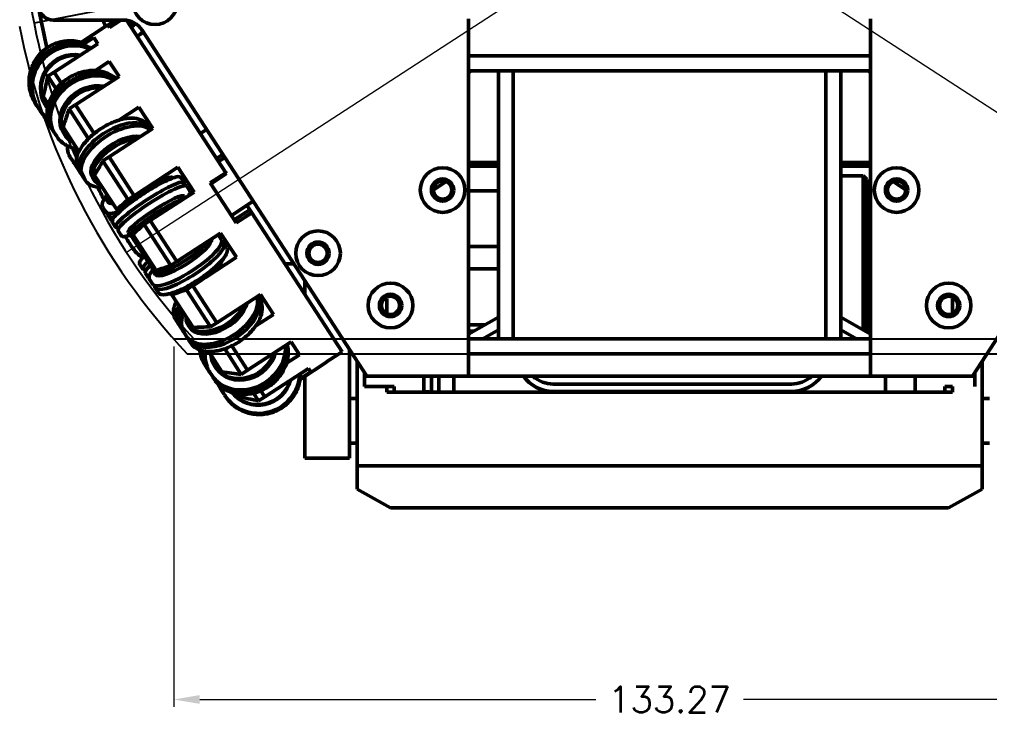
# Model space of a CAD drawing. Header units: millimetres. Extents: x 148 to 769, y 46 to 659.
# Drawn here: x 265.7 to 396.1, y 45.6 to 139.3 of the extents above; entities that cross this region are included whole.
import ezdxf

# ---------------------------------------------------------------- set-up
doc = ezdxf.new("R2010")
doc.units = ezdxf.units.MM
doc.layers.add('AM_5', color=3, linetype='Continuous', lineweight=15)
doc.layers.add('Visible (ISO)', color=1, linetype='Continuous', lineweight=50)
doc.styles.get("Standard").update_dxf_attribs({"font": 'ROMANS.SHX'})
doc.dimstyles.new('AM_ANSI$0', dxfattribs={"dimtxt": 3.5, "dimasz": 3.5, "dimexe": 1, "dimexo": 1, "dimgap": 1.5, "dimtad": 0, "dimtih": 1, "dimtoh": 1, "dimdsep": 46, "dimtxsty": 'Standard', "dimcen": 0, "dimclrd": 256, "dimclre": 256, "dimclrt": 2, "dimadec": 0, "dimazin": 2, "dimtp": 0.1, "dimtm": 0.1, "dimtfac": 0.71, "dimtdec": 3, "dimtofl": 0, "dimtmove": 0, "dimatfit": 3, "dimfxl": 1, "dimtolj": 1, "dimlwd": -1, "dimlwe": -1, "dimarcsym": 1})

# ---------------------------------------------------------------- blocks, each defined once
blk = doc.blocks.new('*D7')
at = {"layer": 'AM_5', "linetype": 'ByBlock', "transparency": 16777216}
for p, q in [((286.43, 95.35), (286.43, 46.94)), ((419.7, 95.35), (419.7, 46.94)), ((289.93, 47.94), (343.15, 47.94)), ((416.2, 47.94), (362.98, 47.94))]:
    blk.add_line(p, q, dxfattribs=at)
at = {"layer": 'AM_5', "transparency": 16777216}
for points in [[(289.93, 48.53), (289.93, 47.36), (286.43, 47.94)], [(416.2, 48.53), (416.2, 47.36), (419.7, 47.94)]]:
    blk.add_solid(points, dxfattribs=at)
at = {"layer": 'Defpoints', "color": 0, "transparency": 16777216}
for p in [(286.43, 96.35), (419.7, 96.35), (419.7, 47.94)]:
    blk.add_point(p, dxfattribs=at)
at = {"layer": 'AM_5', "color": 2, "transparency": 16777216, "insert": (353.06, 47.94), "char_height": 3.5, "attachment_point": 5}
blk.add_mtext('\\A1;133.27', dxfattribs=at)

msp = doc.modelspace()

# ---------------------------------------------------------------- linework, layer by layer
for p, q in [((353.064, 155.346), (267.663, 138.746)), ((286.431, 96.346), (419.698, 96.346)), ((288.257, 94.346), (417.872, 94.346))]:
    msp.add_line(p, q)
for radius, start, end in [(87, 169, 191), (89, 191, 223.26654), (87, 191, 222.7001)]:
    msp.add_arc((353.064, 155.346), radius, start, end)
at = {"layer": 'AM_5'}
for q in [(280.1, 107.962), (426.029, 107.962)]:
    msp.add_line((353.064, 155.346), q, dxfattribs=at)
at = {"layer": 'Visible (ISO)'}
for p, q in [((279.695, 139.162), (270.27, 139.162)), ((273.618, 135.947), (277.572, 138.515)), ((277.572, 138.515), (277.797, 138.169)), ((277.601, 138.469), (278.668, 139.162)), ((279.327, 139.162), (277.797, 138.169)), ((293.442, 118.667), (280.155, 139.127)), ((326.065, 139.346), (326.065, 134.346)), ((380.065, 139.346), (380.065, 134.346)), ((312.376, 91.346), (282.211, 137.796)), ((423.918, 137.797), (393.752, 91.346)), ((270.366, 132.167), (276.237, 135.98)), ((274.197, 135.831), (275.7, 136.807)), ((276.237, 135.98), (275.7, 136.807)), ((380.065, 134.346), (326.065, 134.346)), ((326.065, 134.346), (326.065, 132.346)), ((326.065, 134.346), (380.065, 134.346)), ((380.065, 134.346), (380.065, 132.346)), ((275.917, 132.389), (277.782, 133.6)), ((279.087, 131.592), (277.782, 133.6)), ((269.527, 131.624), (270.365, 132.169)), ((270.365, 132.169), (271.341, 130.666)), ((326.411, 132.346), (326.065, 132.103)), ((326.065, 132.346), (326.065, 96.346)), ((326.065, 132.346), (380.065, 132.346)), ((330.065, 96.346), (330.065, 132.346)), ((332.065, 96.346), (332.065, 132.346)), ((374.065, 96.346), (374.065, 132.346)), ((376.065, 96.346), (376.065, 132.346)), ((379.737, 132.346), (380.065, 132.131)), ((380.065, 96.346), (380.065, 132.346)), ((269.527, 131.624), (270.637, 129.915)), ((273.216, 127.779), (279.087, 131.592)), ((267.867, 127.937), (267.925, 127.847)), ((267.972, 127.775), (268.031, 127.685)), ((268.908, 128.904), (269.583, 127.866)), ((272.375, 127.238), (273.214, 127.783)), ((273.214, 127.783), (273.216, 127.779)), ((273.216, 127.779), (275.726, 123.914)), ((268.172, 127.467), (268.072, 127.622)), ((268.354, 127.188), (268.253, 127.343)), ((269.286, 127.587), (269.219, 127.691)), ((272.375, 127.238), (274.974, 123.236)), ((278.995, 125.697), (281.752, 127.487)), ((283.625, 124.603), (281.752, 127.487)), ((269.322, 125.697), (269.53, 125.376)), ((269.697, 125.119), (269.906, 124.797)), ((270.268, 124.24), (270.023, 124.617)), ((270.708, 123.563), (270.463, 123.939)), ((271.573, 124.801), (273.7, 121.526)), ((271.775, 123.756), (271.612, 124.007)), ((277.754, 120.791), (283.625, 124.603)), ((283.164, 124.578), (282.813, 125.119)), ((290.855, 124.486), (290.017, 123.942)), ((273.03, 121.823), (273.248, 121.488)), ((272.496, 120.809), (272.824, 120.305)), ((276.913, 120.251), (277.751, 120.795)), ((276.913, 120.251), (280.293, 115.046)), ((277.751, 120.795), (277.754, 120.791)), ((277.754, 120.791), (281.135, 115.586)), ((293.033, 121.131), (292.195, 120.587)), ((292.467, 120.168), (293.306, 120.712)), ((326.065, 120.036), (330.065, 120.036)), ((376.065, 120.036), (380.065, 120.036)), ((273.085, 119.902), (273.412, 119.398)), ((273.939, 118.587), (273.588, 119.128)), ((281.135, 115.586), (287.005, 119.398)), ((289.161, 116.078), (287.005, 119.398)), ((291.345, 117.305), (293.442, 118.667)), ((293.511, 118.561), (293.442, 118.667)), ((326.065, 119.536), (330.065, 119.536)), ((376.065, 119.536), (380.065, 119.536)), ((380.065, 119.846), (380.065, 96.346)), ((380.065, 119.846), (380.065, 119.846)), ((274.571, 117.614), (274.22, 118.155)), ((275.737, 117.654), (275.503, 118.014)), ((275.794, 118.302), (278.772, 113.716)), ((286.28, 117.945), (286.232, 118.018)), ((287.852, 117.359), (287.448, 117.982)), ((291.414, 117.199), (293.511, 118.561)), ((323.034, 117.482), (321.335, 116.379)), ((379.065, 118.256), (376.065, 118.256)), ((379.065, 118.256), (379.065, 97.565)), ((379.565, 117.756), (379.065, 118.256)), ((379.565, 117.756), (379.565, 97.382)), ((383.095, 117.482), (384.794, 116.379)), ((283.291, 112.265), (289.161, 116.078)), ((288.58, 116.238), (288.176, 116.861)), ((291.345, 117.305), (294.838, 111.926)), ((326.065, 116.256), (330.065, 116.256)), ((379.565, 116.256), (380.065, 116.256)), ((277.377, 115.129), (277.641, 114.723)), ((280.293, 115.046), (281.131, 115.591)), ((281.196, 115.491), (281.135, 115.586)), ((287.987, 115.315), (287.849, 115.528)), ((294.183, 112.935), (297.118, 114.841)), ((276.908, 114.016), (277.304, 113.406)), ((278.875, 113.557), (278.772, 113.716)), ((294.569, 112.341), (296.666, 113.703)), ((296.666, 113.703), (296.28, 114.297)), ((296.935, 113.288), (296.666, 113.703)), ((277.62, 112.919), (278.016, 112.309)), ((278.732, 113.043), (278.684, 113.116)), ((282.449, 111.726), (283.287, 112.271)), ((283.287, 112.271), (283.291, 112.265)), ((283.291, 112.265), (286.871, 106.752)), ((296.935, 113.288), (294.838, 111.926)), ((309.049, 94.634), (296.935, 113.288)), ((278.627, 111.368), (278.223, 111.991)), ((279.355, 110.247), (278.951, 110.87)), ((279.562, 112.022), (279.646, 111.893)), ((282.449, 111.726), (286.029, 106.213)), ((280.571, 110.211), (280.301, 110.626)), ((280.775, 110.154), (283.59, 105.82)), ((280.928, 110.396), (284.082, 105.538)), ((286.871, 106.752), (292.742, 110.565)), ((292.844, 109.673), (292.448, 110.282)), ((294.853, 107.314), (292.742, 110.565)), ((293.557, 108.575), (293.161, 109.185)), ((330.065, 108.756), (326.065, 108.756)), ((282.345, 107.478), (282.393, 107.405)), ((290.687, 104.609), (294.853, 107.314)), ((281.884, 106.353), (282.288, 105.73)), ((286.029, 106.213), (286.868, 106.758)), ((302.577, 106.436), (301.385, 106.436)), ((330.065, 105.756), (326.065, 105.756)), ((282.612, 105.232), (283.016, 104.61)), ((283.956, 104.998), (283.692, 105.405)), ((283.619, 103.682), (283.223, 104.291)), ((284.331, 102.584), (283.935, 103.194)), ((288.14, 102.962), (288.979, 103.506)), ((288.979, 103.506), (288.977, 103.509)), ((288.979, 103.506), (288.982, 103.501)), ((288.982, 103.501), (289.122, 103.592)), ((288.982, 103.501), (292.217, 98.52)), ((288.982, 103.501), (288.982, 103.501)), ((304.065, 102.309), (304.065, 104.144)), ((286.194, 102.287), (286.124, 102.394)), ((286.194, 102.287), (289.045, 97.897)), ((288.14, 102.962), (291.376, 97.979)), ((292.217, 98.52), (298.088, 102.332)), ((297.968, 101.783), (297.753, 102.114)), ((299.833, 99.645), (298.088, 102.332)), ((314.689, 101.71), (315.064, 101.71)), ((315.064, 101.71), (315.064, 99.723)), ((391.064, 101.71), (391.439, 101.71)), ((391.064, 99.723), (391.064, 101.71)), ((297.449, 98.097), (299.833, 99.645)), ((330.065, 99.297), (326.065, 96.988)), ((380.065, 96.988), (376.065, 99.297)), ((286.668, 98.986), (287.019, 98.445)), ((287.3, 98.013), (287.651, 97.472)), ((288.578, 97.881), (288.36, 98.217)), ((291.376, 97.979), (292.215, 98.524)), ((328.26, 98.256), (326.065, 98.256)), ((380.065, 98.256), (379.565, 98.256)), ((288.154, 96.698), (287.827, 97.202)), ((326.748, 97.382), (326.065, 97.382)), ((327.953, 96.346), (330.065, 97.565)), ((376.065, 97.565), (378.176, 96.346)), ((380.065, 97.382), (379.381, 97.382)), ((380.065, 97.536), (379.565, 97.536)), ((288.743, 95.792), (288.415, 96.295)), ((294.233, 95.416), (296.36, 92.141)), ((296.36, 92.141), (302.231, 95.953)), ((303.344, 94.239), (302.231, 95.953)), ((326.065, 94.346), (326.065, 96.346)), ((380.065, 96.346), (326.065, 96.346)), ((380.065, 94.346), (380.065, 96.346)), ((291.145, 94.662), (292.903, 91.956)), ((293.293, 95.027), (295.519, 91.599)), ((301.596, 93.105), (303.344, 94.239)), ((306.953, 93.272), (309.049, 94.634)), ((310.065, 94.905), (310.065, 80.346)), ((326.064, 94.346), (326.064, 91.346)), ((380.065, 94.346), (326.064, 94.346)), ((326.065, 94.346), (380.065, 94.346)), ((380.065, 94.346), (380.065, 91.346)), ((290.531, 93.038), (290.776, 92.661)), ((292.116, 92.433), (291.977, 92.647)), ((303.409, 90.906), (306.982, 93.226)), ((306.953, 93.272), (306.982, 93.226)), ((311.064, 79.325), (311.064, 93.367)), ((395.064, 79.326), (395.064, 93.366)), ((290.971, 92.36), (291.216, 91.983)), ((291.542, 91.481), (291.333, 91.803)), ((295.519, 91.599), (296.358, 92.144)), ((298.668, 88.587), (304.539, 92.399)), ((303.421, 90.991), (304.85, 91.919)), ((304.065, 80.346), (304.065, 91.332)), ((304.85, 91.919), (304.539, 92.399)), ((312.064, 91.827), (312.064, 91.346)), ((315.564, 91.346), (312.064, 91.346)), ((312.064, 91.346), (312.064, 89.982)), ((326.064, 91.346), (312.376, 91.346)), ((320.064, 89.225), (320.064, 91.346)), ((321.064, 91.346), (321.064, 89.225)), ((322.064, 91.346), (322.064, 89.225)), ((322.064, 91.346), (322.064, 89.225)), ((324.065, 91.346), (324.065, 89.225)), ((326.064, 91.346), (380.065, 91.346)), ((393.752, 91.346), (380.065, 91.346)), ((382.065, 91.346), (382.065, 89.225)), ((386.064, 89.346), (386.064, 91.346)), ((386.065, 91.346), (386.065, 89.225)), ((393.752, 91.346), (394.065, 91.346)), ((394.065, 91.346), (394.065, 91.827)), ((394.065, 89.982), (394.065, 91.346)), ((291.917, 90.903), (291.709, 91.224)), ((316.064, 89.982), (312.064, 89.982)), ((315.064, 89.225), (315.064, 89.982)), ((316.064, 89.982), (316.064, 89.225)), ((369.437, 90.294), (337.437, 90.294)), ((390.065, 89.225), (390.065, 89.982)), ((390.065, 89.982), (391.064, 89.982)), ((391.064, 89.982), (391.064, 89.225)), ((292.885, 89.413), (292.986, 89.257)), ((293.067, 89.133), (293.167, 88.978)), ((293.267, 88.825), (293.208, 88.915)), ((293.372, 88.663), (293.314, 88.753)), ((294.818, 89.006), (295.07, 88.619)), ((297.163, 89.068), (297.829, 88.043)), ((298.146, 89.391), (298.668, 88.587)), ((391.064, 89.225), (315.064, 89.225)), ((320.54, 89.225), (320.54, 89.485)), ((337.437, 89.294), (369.437, 89.294)), ((386.064, 89.346), (386.065, 89.346)), ((297.829, 88.043), (298.667, 88.588)), ((310.065, 88.346), (311.064, 88.346)), ((396.064, 88.346), (395.064, 88.346)), ((310.065, 82.346), (311.064, 82.346)), ((396.064, 82.346), (395.064, 82.346)), ((310.065, 80.346), (304.065, 80.346)), ((311.064, 79.325), (395.064, 79.326)), ((311.064, 76.168), (311.064, 79.325)), ((395.064, 76.169), (395.064, 79.326)), ((311.064, 76.168), (315.564, 73.668)), ((390.564, 73.669), (395.064, 76.169)), ((315.564, 73.668), (390.564, 73.669))]:
    msp.add_line(p, q, dxfattribs=at)
for centre, radius in [((283.933, 141.572), 3), ((322.564, 116.346), 3), ((383.565, 116.346), 3), ((322.564, 116.346), 1.5), ((322.564, 116.346), 1.229), ((383.565, 116.346), 1.5), ((383.565, 116.346), 1.229), ((305.827, 107.858), 3), ((305.827, 107.858), 1.5), ((305.827, 107.858), 1.229), ((315.564, 100.846), 3), ((390.565, 100.846), 3), ((315.564, 100.846), 1.5), ((315.564, 100.846), 1.229), ((390.565, 100.846), 1.5), ((390.565, 100.846), 1.229)]:
    msp.add_circle(centre, radius, dxfattribs=at)
for centre, radius, start, end in [((353.064, 155.347), 86.002, 186.40474, 193.39382), ((270.27, 141.162), 2, 189.72137, 270.00031), ((279.985, 139.555), 3, 187.52419, 204.5328), ((279.985, 139.555), 1.5, 195.18188, 198.02941), ((279.695, 136.162), 3, 33.00031, 90.00031), ((279.984, 139.536), 1.229, 299.2894, 326.55711), ((279.985, 139.555), 1.5, 299.54932, 326.80518), ((279.985, 139.555), 3, 301.27544, 320.64058), ((353.064, 155.347), 86.002, 206.66161, 207.92995), ((353.064, 155.347), 86.002, 211.73719, 212.8268), ((284.998, 111.436), 5, 212.8268, 236.69775), ((284.175, 106.2), 0.698, 213, 222.84994), ((337.437, 94.294), 5, 216.13006, 270), ((337.437, 94.294), 4, 227.47862, 270), ((369.437, 94.294), 4, 270, 312.52138), ((369.437, 94.294), 5, 270, 323.86994)]:
    msp.add_arc(centre, radius, start, end, dxfattribs=at)
for centre, major_axis, ratio, start_param, end_param in [((272.785, 130.462), (-4.613, -2.996), 0.9691065, 3.6830267, 6.2970678), ((272.866, 130.338), (-4.613, -2.996), 0.9691065, 3.7157526, 6.2831853), ((272.993, 130.142), (-3.774, -2.451), 0.9691065, 3.9418767, 6.2831853), ((273.06, 130.038), (-3.774, -2.451), 0.9691065, 3.9833761, 6.3568512), ((274.88, 127.236), (-4.613, -2.996), 0.8009517, 3.4559388, 6.3239705), ((275.076, 126.935), (-4.613, -2.996), 0.8009517, 3.5430308, 6.2831853), ((275.386, 126.458), (-3.774, -2.451), 0.8009517, 3.830099, 6.2831853), ((275.549, 126.207), (-3.774, -2.451), 0.8009517, 3.9431532, 6.7080097), ((272.538, 130.843), (-4.613, -2.996), 0.9897237, 0, 0.0249147), ((272.585, 130.771), (-4.613, -2.996), 0.9897237, 6.2753046, 6.3001394), ((274.143, 128.371), (-4.613, -2.996), 0.8596644, 0, 0.0987334), ((274.31, 128.114), (-4.613, -2.996), 0.8596644, 6.2507658, 6.3484071), ((278.552, 121.583), (-4.613, -2.996), 0.5108592, 3.059587, 6.3751028), ((278.832, 121.15), (-4.613, -2.996), 0.5108592, 3.243431, 6.2831853), ((279.277, 120.465), (-3.774, -2.451), 0.5108592, 3.6416865, 6.2831853), ((279.511, 120.105), (-3.774, -2.451), 0.5108592, 3.8710747, 6.7080097), ((276.804, 124.274), (-3.774, -2.451), 0.598729, 6.2249044, 6.5664761), ((277.022, 123.938), (-3.774, -2.451), 0.598729, 0, 0.1625041), ((277.436, 123.3), (-4.613, -2.996), 0.598729, 0, 0.2268037), ((277.698, 122.897), (-4.613, -2.996), 0.598729, 6.210152, 6.4315216), ((283.24, 114.364), (-4.613, -2.996), 0.1429931, 2.8125812, 6.6121967), ((282.458, 115.567), (-3.774, -2.451), 0.1429931, 3.1415927, 6.2831853), ((283.563, 113.866), (-4.613, -2.996), 0.1429931, 3.1415927, 6.2831853), ((281.151, 117.58), (-3.774, -2.451), 0.2466425, 5.8583609, 6.7080097), ((281.415, 117.174), (-3.774, -2.451), 0.2466425, 0, 0.4248244), ((284.075, 113.077), (-3.774, -2.451), 0.1429931, 3.1415927, 6.2831853), ((284.345, 112.662), (-3.774, -2.451), 0.1429931, 3.5264693, 6.7080097), ((281.916, 116.402), (-4.613, -2.996), 0.2466425, 0, 0.6585836), ((282.233, 115.914), (-4.613, -2.996), 0.2466425, 6.06719, 6.7500185), ((288.231, 106.677), (-4.613, -2.996), 0.2466425, 0, 3.1415927), ((287.73, 107.449), (-3.774, -2.451), 0.2466425, 0, 3.0362926), ((287.466, 107.856), (-3.774, -2.451), 0.2466425, 5.8583609, 8.8523402), ((288.548, 106.19), (-4.613, -2.996), 0.2466425, 6.06719, 9.6407733), ((286.119, 109.929), (-3.774, -2.451), 0.1429931, 6.032902, 6.2831853), ((289.313, 105.011), (-3.774, -2.451), 0.2466425, 0.2529476, 2.8886451), ((286.901, 108.726), (-4.613, -2.996), 0.1429931, 5.6275966, 6.6121967), ((287.224, 108.228), (-4.613, -2.996), 0.1429931, 5.6275966, 6.2831853), ((292.766, 99.694), (-4.613, -2.996), 0.598729, 0, 2.9317486), ((293.028, 99.291), (-4.613, -2.996), 0.598729, 6.210152, 9.3623668), ((291.632, 101.441), (-4.613, -2.996), 0.5108592, 5.5536055, 6.3751028), ((292.134, 100.668), (-3.774, -2.451), 0.598729, 5.8583609, 8.6692792), ((292.352, 100.332), (-3.774, -2.451), 0.598729, 0, 2.574701), ((291.913, 101.008), (-4.613, -2.996), 0.5108592, 5.5536055, 6.2831853), ((296.154, 94.477), (-4.613, -2.996), 0.8596644, 0, 2.6880906), ((296.321, 94.22), (-4.613, -2.996), 0.8596644, 6.2507658, 9.0422267), ((295.388, 95.656), (-4.613, -2.996), 0.8009517, 5.7838429, 6.3239705), ((295.584, 95.355), (-4.613, -2.996), 0.8009517, 5.7304391, 6.2831853), ((295.751, 95.098), (-3.774, -2.451), 0.8596644, 5.8583609, 8.6108974), ((295.89, 94.884), (-3.774, -2.451), 0.8596644, 0, 2.4195365), ((297.879, 91.82), (-4.613, -2.996), 0.9897237, 0, 2.5263728), ((297.926, 91.748), (-4.613, -2.996), 0.9897237, 6.2753046, 8.8287293), ((297.599, 92.253), (-4.613, -2.996), 0.9691065, 6.0874424, 6.2970678), ((297.679, 92.129), (-4.613, -2.996), 0.9691065, 6.0724649, 6.2831853), ((297.805, 91.934), (-3.774, -2.451), 0.9897237, 0.0939139, 2.3146098), ((297.767, 91.994), (-3.774, -2.451), 0.9897237, 0.1123936, 2.2905852)]:
    msp.add_ellipse(centre, major_axis=major_axis, ratio=ratio, start_param=start_param, end_param=end_param, dxfattribs=at)
for points, knots in [([(267.867, 127.937), (267.551, 128.424), (267.314, 128.963), (267.023, 130.088), (266.969, 130.675), (267.049, 131.838), (267.183, 132.413), (267.625, 133.496), (267.934, 134.002), (268.695, 134.894), (269.148, 135.279), (270.15, 135.89), (270.7, 136.115), (271.841, 136.382), (272.433, 136.425), (273.348, 136.343), (273.677, 136.284), (273.999, 136.194)], [5.5394432, 5.5394432, 5.5394432, 5.5394432, 5.8592049, 5.8592049, 6.1790155, 6.1790155, 6.498951, 6.498951, 6.8190338, 6.8190338, 7.1392287, 7.1392287, 7.4594599, 7.4594599, 7.7796393, 7.7796393, 7.9625036, 7.9625036, 7.9625036, 7.9625036]), ([(268.072, 127.622), (267.762, 128.099), (267.532, 128.627), (267.252, 129.733), (267.204, 130.311), (267.293, 131.457), (267.431, 132.026), (267.881, 133.097), (268.192, 133.599), (268.957, 134.486), (269.41, 134.871), (270.412, 135.483), (270.961, 135.71), (272.099, 135.984), (272.687, 136.032), (273.845, 135.94), (274.413, 135.802), (275.076, 135.522), (275.207, 135.461), (275.335, 135.394)], [5.5394432, 5.5394432, 5.5394432, 5.5394432, 5.8587049, 5.8587049, 6.1781294, 6.1781294, 6.4979526, 6.4979526, 6.8182167, 6.8182167, 7.1387945, 7.1387945, 7.4594704, 7.4594704, 7.7800065, 7.7800065, 8.1001968, 8.1001968, 8.1807604, 8.1807604, 8.1807604, 8.1807604]), ([(270.023, 124.617), (269.767, 125.011), (269.589, 125.456), (269.406, 126.403), (269.402, 126.905), (269.568, 127.919), (269.74, 128.431), (270.244, 129.412), (270.577, 129.881), (271.369, 130.726), (271.829, 131.102), (272.828, 131.723), (273.367, 131.968), (274.472, 132.302), (275.038, 132.391), (276.136, 132.401), (276.668, 132.323), (277.645, 132.008), (278.09, 131.772), (278.532, 131.417), (278.593, 131.365), (278.653, 131.31)], [5.5394432, 5.5394432, 5.5394432, 5.5394432, 5.8531863, 5.8531863, 6.1692151, 6.1692151, 6.4892142, 6.4892142, 6.8116089, 6.8116089, 7.134828, 7.134828, 7.4581956, 7.4581956, 7.7813503, 7.7813503, 8.1034993, 8.1034993, 8.4229127, 8.4229127, 8.4763491, 8.4763491, 8.4763491, 8.4763491]), ([(269.496, 125.937), (269.416, 126), (269.338, 126.065), (268.913, 126.442), (268.607, 126.798), (268.354, 127.188)], [5.22121304, 5.22121304, 5.22121304, 5.22121304, 5.27834612, 5.27834612, 5.5394432, 5.5394432, 5.5394432, 5.5394432]), ([(273.588, 119.128), (273.424, 119.38), (273.334, 119.678), (273.304, 120.344), (273.372, 120.716), (273.664, 121.504), (273.897, 121.921), (274.499, 122.746), (274.869, 123.154), (275.706, 123.92), (276.173, 124.277), (277.157, 124.909), (277.675, 125.183), (278.711, 125.621), (279.23, 125.785), (280.22, 125.983), (280.691, 126.018), (281.539, 125.948), (281.917, 125.843), (282.469, 125.526), (282.669, 125.341), (282.813, 125.119)], [5.5394432, 5.5394432, 5.5394432, 5.5394432, 5.8301109, 5.8301109, 6.1415218, 6.1415218, 6.4688942, 6.4688942, 6.795843, 6.795843, 7.1209633, 7.1209633, 7.4454886, 7.4454886, 7.7706913, 7.7706913, 8.0977667, 8.0977667, 8.4248749, 8.4248749, 8.6810359, 8.6810359, 8.6810359, 8.6810359]), ([(273.497, 121.839), (273.256, 121.877), (273.022, 121.933), (272.311, 122.162), (271.867, 122.398), (271.182, 122.948), (270.918, 123.238), (270.708, 123.563)], [4.81412332, 4.81412332, 4.81412332, 4.81412332, 4.96190664, 4.96190664, 5.28132008, 5.28132008, 5.5394432, 5.5394432, 5.5394432, 5.5394432]), ([(272.496, 120.809), (272.305, 121.104), (272.189, 121.447), (272.138, 121.965), (272.136, 122.119), (272.147, 122.275)], [5.5394432, 5.5394432, 5.5394432, 5.5394432, 5.84024658, 5.84024658, 5.96172101, 5.96172101, 5.96172101, 5.96172101]), ([(276.807, 116.742), (276.621, 116.733), (276.441, 116.736), (275.845, 116.785), (275.467, 116.891), (274.915, 117.208), (274.715, 117.392), (274.571, 117.614)], [4.82350195, 4.82350195, 4.82350195, 4.82350195, 4.95617407, 4.95617407, 5.28328223, 5.28328223, 5.5394432, 5.5394432, 5.5394432, 5.5394432]), ([(278.223, 111.991), (278.176, 112.063), (278.166, 112.15), (278.192, 112.358), (278.259, 112.472), (278.511, 112.826), (278.762, 113.088), (279.392, 113.659), (279.749, 113.955), (280.55, 114.573), (280.991, 114.894), (281.917, 115.533), (282.401, 115.851), (283.363, 116.451), (283.842, 116.734), (284.747, 117.237), (285.174, 117.457), (285.936, 117.814), (286.27, 117.95), (286.835, 118.127), (287.045, 118.178), (287.319, 118.103), (287.399, 118.058), (287.448, 117.982)], [5.5394432, 5.5394432, 5.5394432, 5.5394432, 5.659783, 5.659783, 5.887656, 5.887656, 6.263513, 6.263513, 6.5919401, 6.5919401, 6.9150783, 6.9150783, 7.2369307, 7.2369307, 7.5586884, 7.5586884, 7.8813863, 7.8813863, 8.2078142, 8.2078142, 8.5543396, 8.5543396, 8.6810359, 8.6810359, 8.6810359, 8.6810359]), ([(287.79, 116.913), (287.786, 116.917), (287.783, 116.921), (287.735, 116.976), (287.735, 117.049), (287.735, 117.049)], [2.36374846, 2.36374846, 2.36374846, 2.36374846, 2.37690912, 2.37690912, 2.53713992, 2.53713992, 2.53713992, 2.53713992]), ([(288.58, 116.238), (288.627, 116.166), (288.637, 116.079), (288.611, 115.871), (288.544, 115.757), (288.446, 115.618), (288.442, 115.614), (288.439, 115.609)], [2.39785055, 2.39785055, 2.39785055, 2.39785055, 2.51819037, 2.51819037, 2.74606336, 2.74606336, 2.75437373, 2.75437373, 2.75437373, 2.75437373]), ([(276.908, 114.016), (276.828, 114.138), (276.806, 114.289), (276.855, 114.663), (276.968, 114.901), (277.205, 115.255), (277.272, 115.346), (277.346, 115.44)], [5.5394432, 5.5394432, 5.5394432, 5.5394432, 5.74646847, 5.74646847, 6.06105793, 6.06105793, 6.1663008, 6.1663008, 6.1663008, 6.1663008]), ([(278.958, 111.349), (278.958, 111.349), (278.959, 111.349), (278.974, 111.344), (279.036, 111.303), (279.058, 111.247), (279.059, 111.245), (279.06, 111.244)], [5.40015383, 5.40015383, 5.40015383, 5.40015383, 5.42453191, 5.42453191, 5.56900476, 5.56900476, 5.57354528, 5.57354528, 5.57354528, 5.57354528]), ([(280.523, 110.284), (280.43, 110.249), (280.342, 110.219), (279.968, 110.102), (279.758, 110.051), (279.484, 110.126), (279.404, 110.171), (279.355, 110.247)], [4.96754073, 4.96754073, 4.96754073, 4.96754073, 5.06622155, 5.06622155, 5.41274696, 5.41274696, 5.5394432, 5.5394432, 5.5394432, 5.5394432]), ([(284.331, 102.584), (284.411, 102.462), (284.54, 102.381), (284.901, 102.273), (285.164, 102.28), (285.822, 102.393), (286.225, 102.513), (287.102, 102.852), (287.57, 103.066), (288.535, 103.566), (289.031, 103.851), (290.005, 104.465), (290.483, 104.794), (291.374, 105.462), (291.788, 105.803), (292.511, 106.463), (292.821, 106.784), (293.308, 107.382), (293.483, 107.657), (293.664, 108.147), (293.679, 108.387), (293.557, 108.575)], [5.5394432, 5.5394432, 5.5394432, 5.5394432, 5.7464685, 5.7464685, 6.0610579, 6.0610579, 6.4040713, 6.4040713, 6.7318205, 6.7318205, 7.0556285, 7.0556285, 7.3784419, 7.3784419, 7.7017143, 7.7017143, 8.0275113, 8.0275113, 8.3622197, 8.3622197, 8.6810359, 8.6810359, 8.6810359, 8.6810359]), ([(282.494, 107.506), (282.384, 107.398), (282.286, 107.296), (282.001, 106.972), (281.869, 106.801), (281.826, 106.52), (281.834, 106.429), (281.884, 106.353)], [4.92164793, 4.92164793, 4.92164793, 4.92164793, 5.06622155, 5.06622155, 5.41274696, 5.41274696, 5.5394432, 5.5394432, 5.5394432, 5.5394432]), ([(282.721, 105.606), (282.712, 105.63), (282.696, 105.656), (282.647, 105.705), (282.62, 105.711), (282.62, 105.711)], [5.50534112, 5.50534112, 5.50534112, 5.50534112, 5.56900476, 5.56900476, 5.67873257, 5.67873257, 5.67873257, 5.67873257]), ([(283.661, 105.716), (283.444, 105.44), (283.289, 105.189), (283.116, 104.72), (283.1, 104.48), (283.223, 104.291)], [4.9125856, 4.9125856, 4.9125856, 4.9125856, 5.22062701, 5.22062701, 5.5394432, 5.5394432, 5.5394432, 5.5394432]), ([(288.743, 95.792), (288.934, 95.497), (289.2, 95.251), (289.858, 94.877), (290.253, 94.753), (291.139, 94.638), (291.634, 94.652), (292.664, 94.82), (293.2, 94.974), (294.258, 95.406), (294.78, 95.683), (295.757, 96.332), (296.213, 96.704), (297.014, 97.506), (297.36, 97.936), (297.904, 98.814), (298.103, 99.262), (298.327, 100.131), (298.354, 100.553), (298.239, 101.247), (298.131, 101.532), (297.968, 101.783)], [5.5394432, 5.5394432, 5.5394432, 5.5394432, 5.8402466, 5.8402466, 6.1524413, 6.1524413, 6.4764096, 6.4764096, 6.8021304, 6.8021304, 7.1270733, 7.1270733, 7.4516566, 7.4516566, 7.7766764, 7.7766764, 8.1024315, 8.1024315, 8.4257331, 8.4257331, 8.6810359, 8.6810359, 8.6810359, 8.6810359]), ([(286.78, 101.384), (286.697, 101.217), (286.627, 101.052), (286.429, 100.487), (286.372, 100.099), (286.437, 99.466), (286.524, 99.208), (286.668, 98.986)], [4.82350195, 4.82350195, 4.82350195, 4.82350195, 4.95617407, 4.95617407, 5.28328223, 5.28328223, 5.5394432, 5.5394432, 5.5394432, 5.5394432]), ([(287.772, 99.857), (287.692, 99.665), (287.628, 99.475), (287.467, 98.853), (287.44, 98.432), (287.556, 97.738), (287.664, 97.453), (287.827, 97.202)], [4.82017465, 4.82017465, 4.82017465, 4.82017465, 4.9608388, 4.9608388, 5.28414046, 5.28414046, 5.5394432, 5.5394432, 5.5394432, 5.5394432]), ([(291.917, 90.903), (292.192, 90.48), (292.545, 90.108), (293.373, 89.503), (293.848, 89.27), (294.873, 88.966), (295.424, 88.896), (296.546, 88.927), (297.117, 89.029), (298.221, 89.394), (298.753, 89.657), (299.725, 90.32), (300.165, 90.719), (300.905, 91.612), (301.206, 92.106), (301.637, 93.139), (301.768, 93.677), (301.843, 94.686), (301.805, 95.158), (301.696, 95.606)], [5.5394432, 5.5394432, 5.5394432, 5.5394432, 5.8554598, 5.8554598, 6.1727122, 6.1727122, 6.4923968, 6.4923968, 6.8139309, 6.8139309, 7.1363355, 7.1363355, 7.4589485, 7.4589485, 7.7812657, 7.7812657, 8.1025656, 8.1025656, 8.3881143, 8.3881143, 8.3881143, 8.3881143]), ([(289.94, 94.876), (289.956, 94.61), (289.996, 94.351), (290.162, 93.72), (290.32, 93.362), (290.531, 93.038)], [5.11087616, 5.11087616, 5.11087616, 5.11087616, 5.28132008, 5.28132008, 5.5394432, 5.5394432, 5.5394432, 5.5394432]), ([(290.688, 94.697), (290.68, 94.626), (290.673, 94.556), (290.629, 93.954), (290.68, 93.428), (290.935, 92.531), (291.108, 92.15), (291.333, 91.803)], [4.91861848, 4.91861848, 4.91861848, 4.91861848, 4.96097294, 4.96097294, 5.28024664, 5.28024664, 5.5394432, 5.5394432, 5.5394432, 5.5394432]), ([(293.372, 88.663), (293.688, 88.176), (294.084, 87.741), (294.993, 87.017), (295.507, 86.729), (296.602, 86.329), (297.183, 86.217), (298.352, 86.181), (298.94, 86.258), (300.064, 86.59), (300.6, 86.847), (301.566, 87.514), (301.995, 87.925), (302.704, 88.859), (302.983, 89.382), (303.362, 90.488), (303.462, 91.07), (303.468, 91.67), (303.469, 91.687), (303.469, 91.704)], [5.5394432, 5.5394432, 5.5394432, 5.5394432, 5.8592049, 5.8592049, 6.1790155, 6.1790155, 6.498951, 6.498951, 6.8190338, 6.8190338, 7.1392287, 7.1392287, 7.4594599, 7.4594599, 7.7796393, 7.7796393, 8.0996965, 8.0996965, 8.1090229, 8.1090229, 8.1090229, 8.1090229])]:
    msp.add_open_spline(points, degree=3, knots=knots, dxfattribs=at)
for points in [[(268.908, 128.904), (269.114, 129.811), (269.32, 130.718), (269.527, 131.624)], [(268.051, 127.653), (268.044, 127.664), (268.037, 127.675), (268.031, 127.685)], [(271.573, 124.801), (271.84, 125.613), (272.108, 126.426), (272.375, 127.238)], [(269.322, 125.697), (269.169, 125.933), (269.04, 126.184), (268.937, 126.447)], [(269.968, 124.705), (269.947, 124.736), (269.926, 124.766), (269.906, 124.797)], [(275.794, 118.302), (276.167, 118.951), (276.54, 119.601), (276.913, 120.251)], [(273.512, 119.257), (273.477, 119.303), (273.444, 119.35), (273.412, 119.398)], [(280.293, 115.046), (279.785, 114.603), (279.279, 114.159), (278.772, 113.716)], [(278.172, 112.153), (278.11, 112.194), (278.057, 112.247), (278.016, 112.309)], [(280.928, 110.396), (281.435, 110.839), (281.942, 111.283), (282.449, 111.726)], [(292.448, 110.282), (292.434, 110.304), (292.418, 110.325), (292.401, 110.344)], [(286.029, 106.213), (285.38, 105.988), (284.731, 105.763), (284.082, 105.538)], [(283.016, 104.61), (283.049, 104.56), (283.096, 104.521), (283.143, 104.497)], [(286.194, 102.287), (286.843, 102.512), (287.491, 102.737), (288.14, 102.962)], [(291.376, 97.979), (290.599, 97.952), (289.822, 97.924), (289.045, 97.897)], [(287.651, 97.472), (287.678, 97.43), (287.708, 97.39), (287.739, 97.351)], [(291.216, 91.983), (291.235, 91.954), (291.254, 91.925), (291.274, 91.897)], [(295.519, 91.599), (294.647, 91.718), (293.775, 91.837), (292.903, 91.956)], [(292.446, 90.247), (292.566, 89.956), (292.714, 89.677), (292.885, 89.413)], [(292.646, 90.058), (292.787, 89.656), (292.977, 89.272), (293.208, 88.915)], [(293.167, 88.978), (293.174, 88.968), (293.181, 88.957), (293.188, 88.947)], [(297.829, 88.043), (296.909, 88.235), (295.989, 88.427), (295.07, 88.619)]]:
    msp.add_open_spline(points, degree=3, dxfattribs=at)

# ---------------------------------------------------------------- dimensions: what is measured, and where the dimension line sits
at = {"layer": 'AM_5'}
dim = msp.add_linear_dim(base=(419.698, 47.942), p1=(286.431, 96.346), p2=(419.698, 96.346), angle=0, dimstyle='AM_ANSI$0', dxfattribs=at)
dim.commit()
dim.dimension.update_dxf_attribs({"geometry": '*D7', "text_midpoint": (353.064, 47.942)})

doc.saveas('drawing.dxf')
